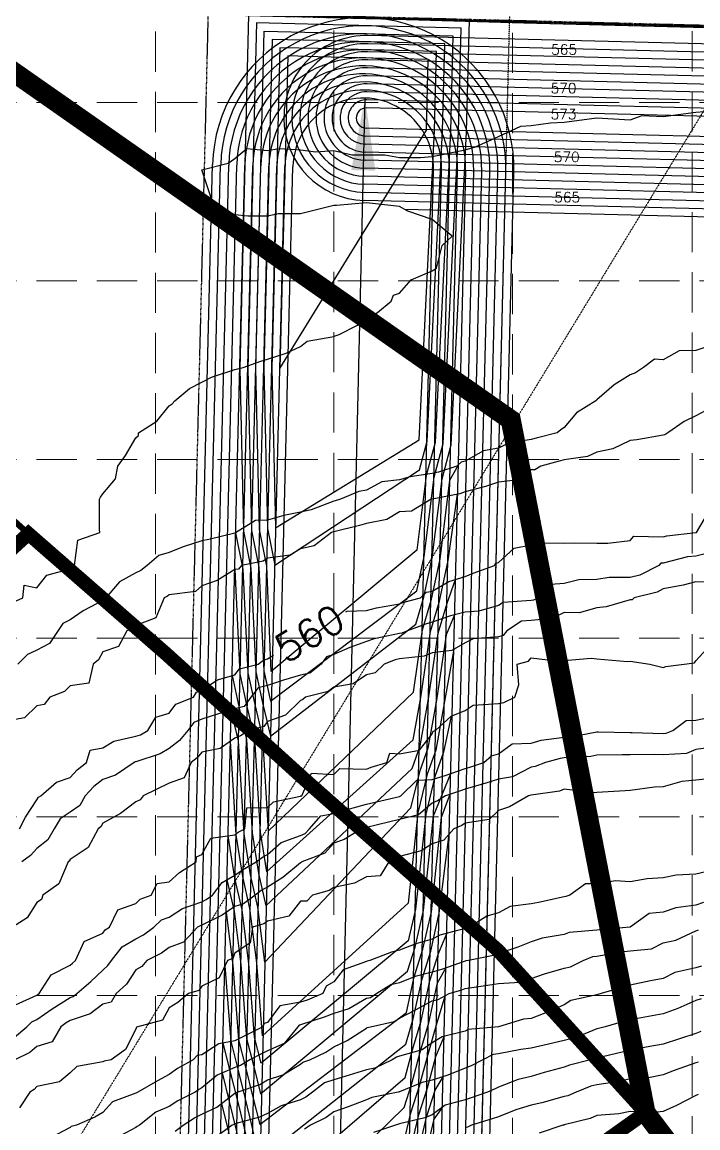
# Model space of a CAD drawing. Header units: inches. Extents: x 8135 to 11700, y -938 to 4760.
# Drawn here: x 10652 to 10988, y 2646 to 3196 of the extents above; entities that cross this region are included whole.
import ezdxf
from ezdxf.enums import TextEntityAlignment as Align

# ---------------------------------------------------------------- set-up
doc = ezdxf.new("R2010")
doc.units = ezdxf.units.IN
doc.header["$MEASUREMENT"] = 0
for name, pattern in [('DASHED', [0.75, 0.5, -0.25]), ('DASHED2', [0.375, 0.25, -0.125]), ('DOT2', [0.125, 0, -0.125]), ('HIDDEN', [0.375, 0.25, -0.125]), ('HIDDEN2', [0.1875, 0.125, -0.0625]), ('PHANTOM', [2.5, 1.25, -0.25, 0.25, -0.25, 0.25, -0.25]), ('PHANTOM2', [1.25, 0.625, -0.125, 0.125, -0.125, 0.125, -0.125])]:
    doc.linetypes.add(name, pattern=pattern)
for name, color, linetype in [('BERM1', 7, 'Continuous'), ('BNDY', 1, 'PHANTOM'), ('BNDY-TO-UTRWD', 1, 'PHANTOM'), ('DIM', 4, 'Continuous'), ('EC', 35, 'DASHED'), ('EXCAVATION-LIMITS-W&M', 3, 'DOT2'), ('EXCAVATION_LIMITS', 4, 'HIDDEN2'), ('FENCE', 8, 'FENCELINE3'), ('FINAL-REMEDIATION-2-27-07', 31, 'HIDDEN2'), ('GRID', 254, 'HIDDEN'), ('HATCH-3', 51, 'PHANTOM2'), ('PH1-BNDY', 1, 'PHANTOM'), ('PRO-BERMOLD-CONT-H', 7, 'Continuous'), ('PRO-BERMOLD-CONT-L', 8, 'Continuous'), ('PRO-ESMT', 7, 'DASHED2'), ('PROP-CONT-H', 6, 'Continuous'), ('PROP-CONT-L', 7, 'Continuous'), ('TITLE', 7, 'Continuous')]:
    doc.layers.add(name, color=color, linetype=linetype)
doc.styles.add('C100', font='SIMPLEX.shx', dxfattribs={"width": 1.2, "height": 0.003937})
doc.styles.get("Standard").update_dxf_attribs({"font": 'ARIAL.TTF'})
doc.styles.add('Style-simple', font='simple.shx')
doc.linetypes.add('FENCELINE3', pattern='A,0.8,-0.1,["X",Standard,S=0.1,R=0,X=-0.05,Y=-0.05],-0.1', length=1)

msp = doc.modelspace()

# ---------------------------------------------------------------- linework, layer by layer
at = {"layer": 'BERM1', "color": 35}
for points in [[(10775.11, 2840.58), (10847.51, 2896.26), (10851.48, 2909.65), (10855.67, 2929.31), (10860.59, 2968.65), (10865.05, 2985.47), (10872.82, 3141.32), (10874.21, 3196.77), (10819.22, 3198.14), (10764.24, 3199.51), (10759.86, 3023.56), (10761.74, 2942.49), (10765.4, 2924.16), (10767.92, 2872.57), (10771.22, 2857.08), (10775.11, 2840.58)], [(10775.13, 2857.92), (10848.08, 2912.9), (10851.72, 2929.98), (10856.65, 2969.42), (10861.07, 2986.09), (10868.83, 3141.47), (10870.11, 3192.87), (10819.12, 3194.14), (10768.14, 3195.41), (10763.86, 3023.56), (10765.73, 2942.93), (10769.38, 2924.65), (10771.9, 2873.09), (10775.13, 2857.92)], [(10819.12, 3194.14), (10768.14, 3195.41)], [(10757.82, 2941.7), (10761.42, 2923.67), (10763.94, 2872.05), (10767.32, 2856.21), (10771.14, 2840), (10773.95, 2793.21), (10846.32, 2862.49), (10850.86, 2893.51), (10855.36, 2908.66), (10859.62, 2928.65), (10864.52, 2967.89), (10868.69, 2975.61)], [(10757.42, 2923.47), (10759.96, 2871.53), (10763.42, 2855.33), (10767.17, 2839.41), (10769.97, 2792.78), (10773.13, 2772.97), (10846.18, 2838.73), (10849.96, 2859.77), (10854.78, 2892.65), (10859.23, 2907.68), (10863.57, 2927.98), (10868.33, 2960.97)], [(10756.05, 2870.7), (10759.51, 2854.45), (10763.2, 2838.83), (10765.99, 2792.34), (10769.2, 2772.21), (10772.86, 2756.14), (10845.71, 2824.42), (10849.69, 2835.63), (10853.91, 2859.13), (10858.7, 2891.78), (10863.11, 2906.69), (10867.27, 2918.43)], [(10866.83, 2900.88), (10862.61, 2890.92), (10857.86, 2858.48), (10853.57, 2834.6), (10849.38, 2822.8), (10844.95, 2804.66), (10772.36, 2728.12), (10768.91, 2755.44), (10765.27, 2771.45), (10762.01, 2791.9), (10759.23, 2838.25), (10755.62, 2853.54)], [(10866.41, 2883.74), (10861.81, 2857.84), (10857.45, 2833.58), (10853.22, 2821.65), (10848.49, 2802.32), (10843.65, 2757.41), (10771.21, 2691.35), (10768.38, 2727.72), (10764.97, 2754.75), (10761.34, 2770.69), (10758.02, 2791.47), (10755.23, 2838.01)], [(10865.1, 2850.48), (10861.33, 2832.55), (10857.06, 2820.5), (10852.44, 2801.63), (10847.35, 2754.42), (10843.79, 2738.64), (10770.53, 2677.8), (10767.25, 2690.7), (10764.4, 2727.31), (10761.02, 2754.05), (10757.41, 2769.93), (10754.06, 2790.93)], [(10753.51, 2769.05), (10757.08, 2753.36), (10760.41, 2726.9), (10763.29, 2690.05), (10766.65, 2676.83), (10770.15, 2662.57), (10843.42, 2723.64), (10847.2, 2735.57), (10851.31, 2753.76), (10856.39, 2800.93), (10864.87, 2821.98), (10864.87, 2821.98)], [(10753.11, 2752.86), (10756.43, 2726.5), (10759.33, 2689.39), (10762.77, 2675.86), (10766.27, 2661.6), (10769.86, 2647.21), (10842.84, 2703), (10846.73, 2720.84), (10851.06, 2734.53), (10855.26, 2753.11), (10860.34, 2800.24), (10864.61, 2811.64)], [(10752.45, 2726.19), (10755.37, 2688.74), (10758.89, 2674.89), (10762.39, 2660.64), (10765.96, 2646.3), (10769.61, 2629.59), (10842.58, 2687.24), (10846.25, 2699.86), (10850.6, 2719.81), (10854.93, 2733.48), (10859.21, 2752.45), (10864.12, 2791.8)], [(10751.49, 2687.76), (10755, 2673.92), (10758.51, 2659.68), (10762.07, 2645.39), (10765.68, 2628.83), (10769.2, 2607.8), (10842.25, 2670.71), (10845.91, 2684.38), (10850.12, 2698.87), (10854.47, 2718.78), (10858.79, 2732.44), (10862.88, 2742.4)], [(10751.12, 2672.96), (10754.62, 2658.72), (10758.17, 2644.48), (10761.75, 2628.08), (10765.24, 2607.19), (10768.5, 2584.29), (10841.75, 2655.81), (10845.59, 2667.71), (10849.76, 2683.3), (10854, 2697.88), (10858.34, 2717.75), (10862.45, 2725.15)], [(10750.74, 2657.75), (10754.27, 2643.57), (10757.82, 2627.32), (10761.29, 2606.58), (10764.56, 2583.6), (10768.16, 2566.56), (10840.95, 2635.37), (10845.09, 2653.13), (10849.43, 2666.58), (10853.62, 2682.22), (10857.88, 2696.9), (10862.11, 2711.35)], [(10750.37, 2642.72), (10753.89, 2626.56), (10757.34, 2605.97), (10760.62, 2582.9), (10764.21, 2565.9), (10767.57, 2538.8), (10840.33, 2612.03), (10844.41, 2632.61), (10848.95, 2652.06), (10853.26, 2665.45), (10857.47, 2681.15), (10861.61, 2691.1)], [(10749.95, 2625.91), (10753.38, 2605.36), (10756.68, 2582.2), (10760.26, 2565.24), (10763.6, 2538.31), (10766.9, 2510.93), (10839.73, 2590.48), (10843.83, 2609.08), (10848.32, 2631.77), (10852.8, 2650.99), (10857.1, 2664.31), (10861.11, 2671.08)], [(10749.42, 2604.79), (10752.73, 2581.51), (10756.31, 2564.58), (10759.63, 2537.83), (10762.93, 2510.48), (10766.16, 2480.72), (10838.97, 2564.88), (10843.26, 2587.94), (10847.74, 2608.26), (10852.23, 2630.92), (10856.66, 2649.92), (10860.73, 2655.79)]]:
    msp.add_lwpolyline(points, dxfattribs=at)
for points in [[(10819.02, 3190.14), (10866.01, 3188.97), (10864.83, 3141.62), (10857.1, 2986.71), (10852.71, 2970.18), (10848.08, 2933.06), (10775.59, 2872.68), (10773.36, 2925.14), (10769.72, 2943.37), (10767.86, 3023.55), (10772.04, 3191.31), (10799.03, 3190.64)], [(10798.93, 3186.64), (10775.94, 3187.22), (10771.86, 3023.55), (10773.71, 2943.81), (10777.35, 2925.62), (10849.36, 2973.12), (10853.13, 2987.33), (10860.83, 3141.77), (10861.91, 3185.07), (10818.92, 3186.15)], [(10798.83, 3182.64), (10779.84, 3183.12), (10775.86, 3023.55), (10777.7, 2944.25), (10777.7, 2944.25), (10849.15, 2987.95), (10849.15, 2987.95), (10856.83, 3141.92), (10857.81, 3181.18), (10818.82, 3182.15)], [(10798.73, 3178.65), (10783.73, 3179.02), (10779.86, 3023.54), (10779.86, 3023.54), (10852.84, 3142.07), (10852.84, 3142.07), (10853.71, 3177.28), (10818.72, 3178.15)]]:
    msp.add_lwpolyline(points, close=True, dxfattribs=at)
at = {"layer": 'BNDY', "lineweight": 200}
msp.add_line((9619.08, 3228.04), (11194.11, 3188.8), dxfattribs=at)
at = {"layer": 'BNDY-TO-UTRWD'}
for p, q in [((10712.74, 1935.29), (10744.25, 3200.01)), ((10744.25, 3200.01), (11194.11, 3188.8))]:
    msp.add_line(p, q, dxfattribs=at)
at = {"layer": 'DIM', "color": 1, "linetype": 'PHANTOM'}
msp.add_line((10712.74, 1935.29), (10744.25, 3200.01), dxfattribs=at)
at = {"layer": 'EC', "color": 35, "linetype": 'Continuous', "flags": 128}
for points, elevation in [([(10645.54, 2906.5), (10651.96, 2909.41), (10652.57, 2915.67), (10658.92, 2914.38), (10663.85, 2920.63), (10675.42, 2923.87), (10676.25, 2924.59), (10677.56, 2925.41), (10679.2, 2938.07), (10690.2, 2941.91), (10690.05, 2943.56), (10690.05, 2958.41), (10690.59, 2959.51), (10691.67, 2961.16), (10698.02, 2968.56), (10699.17, 2974.91), (10702.96, 2980.12), (10708.17, 2989.05), (10709.44, 2990.14), (10709.55, 2991.41), (10718.62, 2997.28), (10724.67, 3004.95), (10726.22, 3005.89), (10727.63, 3007.41), (10734.83, 3013.6), (10740.92, 3016.69), (10745.74, 3019.1), (10757.42, 3022.99), (10758.13, 3023.19), (10761.49, 3023.91), (10770.42, 3027.21), (10773.67, 3028.04), (10782.96, 3031.13), (10790.17, 3034.41), (10793.47, 3037.11), (10806.67, 3039.44), (10807.3, 3039.78), (10809.38, 3040.41), (10818.41, 3044.99), (10822.92, 3047.91), (10828.42, 3051.41), (10835.3, 3056.91), (10836.42, 3059.91), (10839.42, 3061.04), (10845.16, 3067.59), (10855.67, 3072.04), (10856.46, 3072.62), (10857.74, 3073.41), (10860.62, 3084.61), (10865.57, 3089.41), (10855.67, 3097.66), (10843.49, 3101.79), (10839.42, 3104.08), (10822.92, 3105.91), (10808.03, 3104.54), (10806.67, 3104.54), (10790.17, 3100.41), (10779.17, 3100.41), (10773.67, 3099.31), (10763.92, 3099.31), (10757.42, 3099.91), (10746.42, 3105.91), (10740.92, 3122.41), (10754.12, 3125.71), (10757.42, 3127.91), (10763.33, 3132.91), (10773.67, 3132.04), (10779.57, 3133.02), (10790.17, 3132.31), (10797.79, 3131.29), (10806.67, 3132.04), (10815.7, 3129.74), (10832.09, 3129.74), (10839.42, 3128.41), (10849.77, 3128.41), (10855.67, 3129.01), (10872.17, 3132.31), (10877.25, 3133.83), (10888.67, 3138.91), (10899.85, 3144.07), (10904.92, 3144.41), (10914.63, 3145.7), (10921.42, 3146.13), (10937.67, 3148.19), (10954.17, 3147.16), (10960.17, 3149.41), (10970.67, 3148.95), (10986.92, 3151.11), (10991.05, 3151.29)], 563), ([(10992.92, 3034.41), (10986.92, 3032.46), (10978.7, 3032.26), (10970.67, 3027.81), (10966.38, 3028.2), (10960.92, 3023.91), (10956.83, 3021.26), (10954.17, 3020.37), (10946.28, 3015.3), (10937.67, 3007.86), (10937.42, 3007.67), (10937.13, 3007.41), (10927.54, 3001.38), (10921.42, 2994.15), (10919.77, 2993.01), (10917.89, 2991.41), (10907.45, 2988.89), (10904.92, 2988.2), (10893.64, 2986.37), (10888.67, 2983.82), (10881.15, 2982.44), (10872.17, 2977.41), (10870.14, 2976.95), (10867.94, 2974.91), (10858.76, 2971.82), (10855.67, 2971.23), (10844.73, 2969.52), (10839.42, 2968.12), (10830.67, 2967.16), (10822.92, 2962.87), (10819.15, 2962.24), (10810.04, 2958.41), (10807.4, 2957.67), (10806.67, 2957.49), (10795.45, 2953.13), (10790.17, 2951.92), (10781.81, 2950.27), (10773.67, 2948.08), (10767.75, 2947.92), (10757.7, 2941.63), (10757.42, 2941.57), (10744.44, 2938.39), (10740.92, 2937.66), (10731.69, 2934.79), (10724.67, 2931.9), (10719.67, 2930.41), (10713.77, 2925.41), (10710.68, 2922.98), (10708.17, 2921.79), (10700.05, 2917.29), (10693.28, 2909.41), (10692.69, 2908.4), (10691.67, 2908.1), (10681.85, 2902.88), (10675.42, 2898.34), (10671.76, 2896.58), (10665.13, 2886.71), (10658.92, 2883.36), (10654.28, 2881.12), (10649.47, 2876.41)], 562), ([(10991.95, 3002.53), (10986.92, 3000), (10981.18, 2997.07), (10973.06, 2991.41), (10971.56, 2990.51), (10970.67, 2990.23), (10957.6, 2987.99), (10954.17, 2987.62), (10945.55, 2983.54), (10937.67, 2981.88), (10933, 2979.66), (10921.42, 2978.04), (10918.9, 2977.43), (10909.71, 2974.91), (10906.83, 2973.01), (10904.92, 2972.98), (10895.79, 2967.68), (10888.67, 2966.96), (10882.28, 2964.81), (10872.17, 2962.11), (10869.41, 2961.18), (10855.67, 2958.54), (10855.57, 2958.52), (10855.15, 2958.41), (10845.3, 2952.45), (10839.42, 2952.14), (10833.01, 2948.33), (10822.92, 2946.31), (10819.53, 2945.36), (10806.67, 2942.22), (10806.45, 2942.13), (10805.5, 2941.91), (10796.88, 2935.21), (10790.17, 2933.66), (10785.01, 2930.58), (10773.67, 2929.03), (10771.47, 2927.65), (10760.67, 2925.41), (10759.28, 2923.58), (10757.42, 2923.47), (10748.56, 2918), (10740.92, 2915.41), (10737.8, 2912.49), (10724.67, 2910.8), (10723.88, 2910.18), (10722.26, 2909.41), (10718.13, 2899.45), (10708.17, 2895.66), (10707.16, 2893.92), (10703.73, 2892.91), (10699.51, 2885.07), (10691.67, 2882.46), (10689.57, 2878.55), (10686.97, 2876.41), (10684.76, 2866.93), (10675.42, 2865.54), (10672.61, 2862.73), (10665.38, 2859.91), (10662.55, 2856.29), (10658.92, 2855.67), (10652.71, 2849.72), (10642.67, 2847.75)], 561), ([(10812.75, 2902.41), (10813.27, 2902.72), (10822.92, 2903.1), (10827.91, 2904.42), (10839.42, 2906.41), (10841.58, 2907.22), (10849.91, 2909.41), (10852.88, 2912.16), (10855.67, 2912.61), (10863.92, 2917.41), (10872.17, 2919.92), (10876.05, 2921.66), (10886.77, 2925.41), (10887.41, 2926.68), (10888.67, 2926.96), (10896.4, 2934.07), (10904.92, 2935.76), (10910.06, 2936.77), (10921.42, 2936.59), (10926.5, 2936.75), (10937.67, 2936.58), (10943.09, 2936.5), (10954.17, 2937.86), (10956.05, 2940.03), (10970.67, 2939.68), (10972.42, 2940.13), (10986.92, 2941.79), (10987.02, 2941.82), (10987.28, 2941.91), (10993.3, 2952.03)], 560), ([(10996.39, 2932.44), (10986.92, 2930.17), (10982.71, 2929.69), (10970.67, 2926.59), (10969.47, 2926.62), (10968.42, 2925.41), (10959.1, 2920.64), (10954.17, 2919.41), (10943.79, 2919.48), (10937.67, 2918.46), (10928.62, 2918.33), (10921.42, 2916.57), (10914.68, 2915.95), (10908.5, 2909.41), (10906.12, 2908.22), (10904.92, 2908.11), (10890.97, 2907.08), (10888.67, 2905.56), (10878.87, 2902.71), (10872.17, 2902.25), (10864.74, 2900.35), (10855.67, 2897.17), (10852.34, 2896.3), (10843.39, 2892.91), (10840.55, 2891.77), (10839.42, 2891.64), (10826.81, 2889.02), (10822.92, 2887.55), (10814.75, 2884.71), (10806.67, 2881.08), (10803.14, 2879.95), (10800.41, 2876.41), (10794.69, 2871.89), (10790.17, 2870.8), (10781.7, 2868.38), (10773.67, 2865.73), (10769.1, 2864.56), (10765.38, 2859.91), (10762.03, 2855.24), (10757.42, 2854.08), (10749.22, 2851.61), (10740.92, 2848.95), (10737, 2847.4), (10733.98, 2843.41), (10729.86, 2838.31), (10724.67, 2834.33), (10720.25, 2831.7), (10708.17, 2827.79), (10707.85, 2827.72), (10707.35, 2827.41), (10698.03, 2821.06), (10691.67, 2819.01), (10687.16, 2815.49), (10682.91, 2810.91), (10680.32, 2805.94), (10675.42, 2802.66), (10670.39, 2799.45), (10667.51, 2794.41), (10664.35, 2788.98), (10658.92, 2784.63), (10655.73, 2781.15), (10651.44, 2777.91)], 559), ([(10995.39, 2917.2), (10986.92, 2917.34), (10980.6, 2915.64), (10970.67, 2913.76), (10967.74, 2912.26), (10956.29, 2909.41), (10955.21, 2908.38), (10954.17, 2908.31), (10942.27, 2904.82), (10937.67, 2904.46), (10928.85, 2901.87), (10921.42, 2902.12), (10915.28, 2899.05), (10904.92, 2898.11), (10900.15, 2897.76), (10892.85, 2892.91), (10890.94, 2890.61), (10888.67, 2890.03), (10876.15, 2888.93), (10872.17, 2886.97), (10865.41, 2883.18), (10855.67, 2881.96), (10851.75, 2880.39), (10839.42, 2878.95), (10837.32, 2878.51), (10831.75, 2876.41), (10827.34, 2872), (10822.92, 2870.99), (10816.4, 2866.54), (10806.67, 2864.86), (10803.91, 2862.68), (10792.53, 2859.91), (10791.3, 2858.78), (10790.17, 2858.19), (10782.63, 2850.96), (10773.67, 2847.89), (10771.81, 2845.3), (10764.32, 2843.41), (10760.27, 2840.61), (10757.42, 2839.55), (10750.16, 2834.45), (10740.92, 2832.48), (10738.64, 2829.66), (10735.71, 2827.41), (10732.12, 2819.85), (10724.67, 2817.1), (10711.71, 2810.91), (10710.27, 2808.82), (10708.17, 2807.82), (10700.51, 2802.07), (10691.67, 2797.16), (10690.74, 2795.36), (10689.32, 2794.41), (10684.49, 2785.2), (10675.42, 2779.07), (10675, 2778.34), (10674.47, 2777.91), (10669.87, 2766.97), (10661.81, 2761.41), (10661.1, 2759.3), (10658.92, 2757.8), (10654.11, 2750.15), (10646.74, 2745.41)], 558), ([(10648.2, 2706.8), (10658.92, 2711.68), (10659.35, 2711.99), (10660.04, 2712.41), (10666.04, 2721.79), (10675.42, 2726.53), (10676.69, 2727.63), (10678.07, 2728.91), (10682.39, 2738.34), (10691.67, 2742.57), (10692.94, 2744.14), (10695.06, 2745.41), (10699.15, 2754.16), (10708.17, 2757.31), (10710.29, 2759.36), (10715.85, 2761.41), (10718.84, 2767.25), (10724.67, 2768.07), (10729.89, 2772.62), (10738.15, 2777.91), (10738.4, 2780.48), (10740.92, 2781.64), (10745.53, 2789.81), (10757.42, 2791.37), (10759.12, 2792.69), (10762.48, 2794.41), (10763.39, 2804.85), (10773.67, 2805.07), (10776.69, 2807.89), (10790.17, 2810.7), (10790.27, 2810.81), (10790.81, 2810.91), (10795.53, 2822.06), (10806.67, 2821.49), (10809.63, 2824.41), (10822.92, 2824.07), (10825.26, 2825.07), (10833.08, 2827.41), (10834.57, 2832.12), (10839.42, 2831.73), (10849.4, 2833.59), (10855.67, 2841.73), (10856.12, 2842.98), (10857.32, 2843.41), (10865.1, 2850.48), (10872.17, 2853.31), (10876.06, 2856.03), (10888.67, 2856.82), (10891.33, 2857.21), (10896.8, 2859.91), (10898.83, 2866.1), (10898.05, 2876.41), (10903.54, 2877.82), (10904.92, 2879.49), (10920.16, 2877.68), (10921.42, 2878.19), (10934.83, 2879.3), (10937.67, 2879.04), (10952.94, 2877.65), (10954.17, 2877.91), (10964.07, 2876.41), (10970.67, 2874.76), (10971.92, 2875.14), (10986.3, 2877.04), (10986.92, 2878.06), (10994, 2885.84)], 557), ([(10650.27, 2794.41), (10653.15, 2800.27), (10658.92, 2808.85), (10659.67, 2810.16), (10660.85, 2810.91), (10668.7, 2817.64), (10675.42, 2820.02), (10678.95, 2823.83), (10683.55, 2827.41), (10685.38, 2833.61), (10691.67, 2834.73), (10697.14, 2838.11), (10708.17, 2840.49), (10710.43, 2841.22), (10714.1, 2843.41), (10718.04, 2850.04), (10724.67, 2851.97), (10728.07, 2856.47), (10736.78, 2859.91), (10738.41, 2862.46), (10740.92, 2863.37), (10748.85, 2868.48), (10757.42, 2871.12), (10759.76, 2874.04), (10769.03, 2876.41), (10771.69, 2878.42), (10773.67, 2878.99), (10776.67, 2880.91)], 560), ([(10647.79, 2690.72), (10653.95, 2695.91), (10656.45, 2698.42), (10658.92, 2699.55), (10666.43, 2704.9), (10675.42, 2710.46), (10676.87, 2710.94), (10678.75, 2712.41), (10685.72, 2718.46), (10691.67, 2724), (10694.26, 2726.33), (10695.95, 2728.91), (10701.41, 2735.68), (10708.17, 2739.73), (10711.96, 2741.62), (10717.06, 2745.41), (10720.87, 2749.1), (10724.67, 2750.51), (10731.4, 2754.79), (10740.92, 2758.14), (10743.16, 2759.25), (10746.36, 2761.41), (10751.15, 2767.68), (10757.42, 2771.31), (10761.19, 2774.09), (10768.07, 2777.91), (10771.25, 2780.37), (10773.67, 2781.62), (10780.49, 2787.59), (10790.17, 2791.16), (10792.5, 2792.08), (10794.62, 2794.41), (10800.21, 2800.87), (10806.67, 2802.07), (10813.41, 2804.07), (10822.92, 2806.64), (10839.42, 2810.56), (10839.7, 2810.63), (10840.02, 2810.91), (10848.08, 2818.62), (10855.67, 2818.96), (10862.07, 2821.01), (10872.17, 2824.5), (10874.42, 2825.17), (10881.41, 2827.41), (10885.18, 2830.79), (10888.67, 2831.65), (10895.56, 2836.63), (10904.92, 2837.1), (10909.99, 2838.5), (10921.42, 2840), (10924.69, 2840.19), (10937.67, 2842.71), (10938.38, 2842.72), (10954.17, 2842.4), (10955.2, 2842.42), (10970.67, 2841.92), (10972.11, 2842), (10975.41, 2843.41), (10982.16, 2848.25), (10986.92, 2848.51), (10996.42, 2850.41)], 556), ([(10995.5, 2835.1), (10986.92, 2833.9), (10982.33, 2831.94), (10970.67, 2831.25), (10966.58, 2831.38), (10954.17, 2831.21), (10950.17, 2831.3), (10937.67, 2831.03), (10934.6, 2830.43), (10921.42, 2829.68), (10919.36, 2829.41), (10912.12, 2827.41), (10906.99, 2825.35), (10904.92, 2825.05), (10895.72, 2820.26), (10888.67, 2819.16), (10882.43, 2817.16), (10872.17, 2814.13), (10869.78, 2813.3), (10862.34, 2810.91), (10858.24, 2808.34), (10855.67, 2807.26), (10848.88, 2801.31), (10839.42, 2799.03), (10822.92, 2795.1), (10822.39, 2794.96), (10820.55, 2794.41), (10811.84, 2789.16), (10806.67, 2787.28), (10802.21, 2782.37), (10790.86, 2777.91), (10790.45, 2777.63), (10790.17, 2777.56), (10781.39, 2770.19), (10773.67, 2765.46), (10771.1, 2764.03), (10767.55, 2761.41), (10761.76, 2757.14), (10757.42, 2755.77), (10751.13, 2751.52), (10740.92, 2746.46), (10740.14, 2746.18), (10738.92, 2745.41), (10731.95, 2738.03), (10724.67, 2735.35), (10720.98, 2732.61), (10713.58, 2728.91), (10711.15, 2725.94), (10708.17, 2724.26), (10703.47, 2717.11), (10698.27, 2712.41), (10695.89, 2708.19), (10691.67, 2707.22), (10685.38, 2702.3), (10675.42, 2699), (10673.51, 2697.82), (10670.83, 2695.91), (10666.42, 2688.41), (10658.92, 2686.12), (10655.31, 2683.08), (10647.94, 2679.41)], 555), ([(10994.88, 2819.45), (10986.92, 2818.6), (10979.96, 2817.98), (10970.67, 2815.27), (10966.41, 2815.17), (10954.17, 2813.45), (10951.73, 2813.35), (10937.67, 2812.43), (10936.34, 2812.27), (10921.42, 2814.14), (10919.12, 2813.22), (10904.92, 2811.19), (10904.74, 2811.09), (10903.57, 2810.91), (10894.09, 2805.41), (10888.67, 2803.5), (10884.03, 2799.05), (10872.17, 2797.19), (10870.46, 2796.12), (10866.4, 2794.41), (10861.39, 2788.69), (10855.67, 2786.88), (10850.14, 2783.53), (10839.42, 2780.66), (10837.56, 2779.78), (10834.07, 2777.91), (10829.8, 2771.04), (10822.92, 2770.54), (10817, 2767.43), (10806.67, 2765.18), (10804.44, 2763.65), (10796.11, 2761.41), (10793.2, 2758.47), (10790.17, 2758.47), (10784.38, 2751.02), (10773.67, 2748.54), (10771.86, 2747.2), (10766.17, 2745.41), (10765.01, 2737.71), (10757.42, 2732.58), (10756.4, 2729.93), (10753.76, 2728.91), (10749.59, 2720.25), (10740.92, 2716.08), (10739.42, 2713.93), (10734.42, 2712.41), (10729.11, 2707.91), (10724.67, 2705.34), (10721.43, 2699.16), (10708.44, 2695.64), (10708.17, 2694.64), (10702.96, 2684.62), (10695.8, 2679.41), (10692.33, 2678.78), (10691.67, 2678.43), (10678.8, 2676.09), (10675.42, 2673.01), (10670.21, 2668.46), (10658.92, 2666.2), (10657.59, 2664.72), (10655.35, 2663.41), (10650.31, 2655.66)], 554), ([(10991.83, 2773), (10986.92, 2771.93), (10977.11, 2771.38), (10970.67, 2770.07), (10962.62, 2769.47), (10954.17, 2768.1), (10947, 2768.58), (10937.67, 2767), (10932.07, 2767.1), (10924.13, 2761.41), (10922.12, 2760.72), (10921.42, 2760.64), (10908.64, 2757.8), (10904.92, 2757.08), (10894.43, 2755.74), (10888.67, 2752.64), (10882.9, 2751.01), (10874.24, 2745.41), (10872.71, 2744.87), (10872.17, 2744.76), (10859.54, 2741.54), (10855.67, 2739.59), (10847.55, 2737.16), (10839.42, 2734.07), (10835.34, 2732.99), (10824.69, 2728.91), (10823.28, 2728.56), (10822.92, 2728.33), (10811.3, 2724.22), (10806.67, 2718.23), (10802.96, 2716.12), (10801.27, 2712.41), (10793.35, 2709.23), (10790.17, 2708.2), (10779.75, 2706.33), (10773.67, 2697.97), (10772.05, 2697.56), (10771.32, 2695.91), (10762.03, 2691.23), (10757.42, 2688.86), (10749.45, 2687.38), (10740.92, 2681.98), (10738.69, 2681.67), (10736.71, 2679.41), (10728.92, 2675.23), (10724.67, 2672.14), (10718.85, 2669.06), (10709.14, 2663.41), (10708.47, 2663.12), (10708.17, 2662.89), (10696.59, 2658.5), (10691.67, 2653.2), (10687.77, 2650.87), (10678.67, 2646.91), (10675.98, 2646.35), (10675.42, 2645.85), (10665.39, 2640.45)], 553), ([(10990.67, 2757.78), (10986.92, 2756.36), (10977, 2755.18), (10970.67, 2752.97), (10963.64, 2752.23), (10954.17, 2745.41), (10938.88, 2744.21), (10937.67, 2743.99), (10923.9, 2742.9), (10921.42, 2741.87), (10910.38, 2739.96), (10904.92, 2738.2), (10898.34, 2735.59), (10888.67, 2732.36), (10886.13, 2731.46), (10873.75, 2728.91), (10872.41, 2728.67), (10872.17, 2728.64), (10860.23, 2724.36), (10855.67, 2723.02), (10847.24, 2720.98), (10839.42, 2717.86), (10835.06, 2716.77), (10828.12, 2712.41), (10824.94, 2710.39), (10822.92, 2709.95), (10814.12, 2704.85), (10806.67, 2702.53), (10801.95, 2700.64), (10790.17, 2696.82), (10789.4, 2696.68), (10788.84, 2695.91), (10782.02, 2687.57), (10773.67, 2683.9), (10770.72, 2682.41), (10764.9, 2679.41), (10760.21, 2676.66), (10757.42, 2675.73), (10748.68, 2671.89), (10740.92, 2665.51), (10739.54, 2664.77), (10737.67, 2663.41), (10728.99, 2659.03), (10724.67, 2656.2), (10718.17, 2653.41), (10709.93, 2646.91), (10708.84, 2646.24), (10708.17, 2645.87), (10698.11, 2640.48)], 552), ([(10727.65, 2643.89), (10731.64, 2646.91), (10737.28, 2650.61), (10740.92, 2652.45), (10748.4, 2655.93), (10757.42, 2662.95), (10757.78, 2663.05), (10758.56, 2663.41), (10769.83, 2667.2), (10773.67, 2669.45), (10781.4, 2671.92), (10790.17, 2677.36), (10791.35, 2678.27), (10794.71, 2679.41), (10802.72, 2683.36), (10806.67, 2685.88), (10813.32, 2689.16), (10822.92, 2695.18), (10823.36, 2695.47), (10824.9, 2695.91), (10836.81, 2698.52), (10839.42, 2700.18), (10847.3, 2704.41), (10855.67, 2708.76), (10858.58, 2709.51), (10864.15, 2712.41), (10870.35, 2714.23), (10872.17, 2714.89), (10884.37, 2716.71), (10888.67, 2717.49), (10899.29, 2718.13), (10904.92, 2719.96), (10911.55, 2722.28), (10921.42, 2725.08), (10924.54, 2725.75), (10930.77, 2728.91), (10935.67, 2730.94), (10937.67, 2731.1), (10949.8, 2733.28), (10954.17, 2733.62), (10964.82, 2734.77), (10970.67, 2737.72), (10976.91, 2739.07), (10986.92, 2743.68), (10988.25, 2744.08)], 551), ([(10989.78, 2726.06), (10986.92, 2725.23), (10976.52, 2722.97), (10970.67, 2719.86), (10964.38, 2718.7), (10954.17, 2716.54), (10939.83, 2712.41), (10938.07, 2712.01), (10937.67, 2711.89), (10924.76, 2709.03), (10921.42, 2706.91), (10913.88, 2703.45), (10904.92, 2700.04), (10901.2, 2699.69), (10888.67, 2695.91), (10873.54, 2694.55), (10872.17, 2693.8), (10860.72, 2690.87), (10855.67, 2687.9), (10850.64, 2684.52), (10839.42, 2681.29), (10837.96, 2680.87), (10835.76, 2679.41), (10827.17, 2675.29), (10822.92, 2674.5), (10814.37, 2671.84), (10806.67, 2669.53), (10801.99, 2667.95), (10796.15, 2663.41), (10792.71, 2660.88), (10790.17, 2659.63), (10780.55, 2656.54), (10773.67, 2652.77), (10769.73, 2650.91), (10757.42, 2647.67), (10756.99, 2647.34), (10756.07, 2646.91), (10747.34, 2640.49)], 550), ([(10989.59, 2709.75), (10986.92, 2709.01), (10977.99, 2704.99), (10970.67, 2702.32), (10965.17, 2701.41), (10954.17, 2699.34), (10951.38, 2698.7), (10941.8, 2695.91), (10938.5, 2695.09), (10937.67, 2694.89), (10926.77, 2690.48), (10921.42, 2689.15), (10913.49, 2687.34), (10904.92, 2685.3), (10899.88, 2684.53), (10888.67, 2682.39), (10885.95, 2682.14), (10880.95, 2679.41), (10875.14, 2676.53), (10872.17, 2675.29), (10863.5, 2671.82), (10855.67, 2669.41), (10850.76, 2668.25), (10839.42, 2663.59), (10839.3, 2663.53), (10838.67, 2663.41), (10825.7, 2660.64), (10822.92, 2659.6), (10813.9, 2656.08), (10806.67, 2653.58), (10802.83, 2650.76), (10795.06, 2646.91), (10792.12, 2644.97)], 549), ([(10989.36, 2693.48), (10986.92, 2692.58), (10970.67, 2687.23), (10963.98, 2686.11), (10954.17, 2684.27), (10950.29, 2683.3), (10937.67, 2680.29), (10937.06, 2680.04), (10934.53, 2679.41), (10924.08, 2676.8), (10921.42, 2675.74), (10911.45, 2673.08), (10904.92, 2671.11), (10898.5, 2669.74), (10888.67, 2665.85), (10887.01, 2665.02), (10883.17, 2663.41), (10875.1, 2660.49), (10872.17, 2659.59), (10862.21, 2656.87), (10855.67, 2652.1), (10852.09, 2650.55), (10839.42, 2647.55), (10838.9, 2647.44), (10837.48, 2646.91), (10826.49, 2643.35)], 548), ([(10988.09, 2678.28), (10986.92, 2677.98), (10976.09, 2674.08), (10970.67, 2672.05), (10963.31, 2670.55), (10954.17, 2670.01), (10948.67, 2668.74), (10937.67, 2667.08), (10934.7, 2666.34), (10927.33, 2663.41), (10923.21, 2661.6), (10921.42, 2661.15), (10910.31, 2658.02), (10904.92, 2656.94), (10897.3, 2654.65), (10888.67, 2651.18), (10885.54, 2650.04), (10875.3, 2646.91), (10873.19, 2645.9), (10872.17, 2645.58)], 547), ([(10988.07, 2662.26), (10986.92, 2661.67), (10977.23, 2656.75), (10970.67, 2653.68), (10964.46, 2653.12), (10954.17, 2653.69), (10948.57, 2652.51), (10937.67, 2651.76), (10934.34, 2650.3), (10921.42, 2647.05), (10921.31, 2647.02), (10920.76, 2646.91), (10908.92, 2642.91)], 546)]:
    msp.add_lwpolyline(points, dxfattribs=dict(at, elevation=elevation))
at = {"layer": 'EXCAVATION-LIMITS-W&M', "flags": 128}
msp.add_lwpolyline([(11016.14, 3193.31), (10548.69, 2425.1), (9585.16, 2999.07), (9589.45, 3014.77), (9591.13, 3074.11), (9609.8, 3162.65), (9642.16, 3187.9), (9664.05, 3201.67), (9682.17, 3226.47)], close=True, dxfattribs=at)
at = {"layer": 'EXCAVATION_LIMITS', "const_width": 3, "flags": 128}
msp.add_lwpolyline([(9665.61, 3091.23), (9741.87, 3047.2), (9803.95, 3006.98), (9827.22, 2996.52), (9882.66, 2979.65), (9904.15, 2979.11), (9914.24, 3015.79), (9944.64, 3000.65), (9949.54, 2989.08), (10028.85, 2954.85), (10014.03, 2915.68), (10059.96, 2883.21), (10127.72, 2855.39), (10230.98, 2811.26), (10322.59, 2770.29), (10356.67, 2775.06), (10412.35, 2719.73), (10463.07, 2655.43), (10532.22, 2586.07), (10596.22, 2520.1), (10669.32, 2445.16), (10773.32, 2518.73), (10878.05, 2593.68), (10963.91, 2654.37), (10888.52, 2733.85), (10791.93, 2819.18), (10723.09, 2881.58), (10654.68, 2941.25), (10614.12, 2977.63), (10576.96, 3013.69), (10534.65, 3058.44), (10517.96, 3038.58), (10428.54, 3101.16), (10359.76, 3151.2), (10280.24, 3208.85), (10185.24, 3211.9), (10105.07, 3213.67), (10034.29, 3215.62), (9954.14, 3217.75), (9867.67, 3219.97), (9795.65, 3221.41), (9724.32, 3216.78), (9695.27, 3215.27), (9665.97, 3187.43), (9632.91, 3152.75), (9616.95, 3104.93)], close=True, dxfattribs=at)
at = {"layer": 'FENCE', "flags": 128}
msp.add_lwpolyline([(9679.29, 3226.33), (9761, 3224.79), (9818.44, 3223.69), (10012.55, 3218.33), (10154.01, 3214.82), (10261.62, 3212.29), (10368.66, 3209.36), (10471.01, 3206.88), (10598.59, 3203.59), (10744.68, 3199.94), (10901.33, 3195.55), (11057.34, 3191.51), (11134.86, 3189.48), (11193.58, 3188.13), (11191.63, 3087.6), (11187.78, 2938.03), (11183.32, 2782.9), (11179.67, 2632.64), (11176.35, 2481.35), (11172.32, 2331.79), (11169.93, 2229.99), (11167.42, 2158.01), (11088.9, 2120.49), (11000.75, 2077.53), (10916.04, 2036.97), (10842.62, 2001.4), (10751.6, 1957.09), (10746.36, 1954.4), (10673.13, 1919.45), (10649.56, 1907.96), (10597.63, 1882.22), (10511.41, 1785), (10416.41, 1678.35), (10320.83, 1570.05), (10207.67, 1442.35), (10110.13, 1332.4), (10053.54, 1268.15), (9904.71, 1273.08), (9747.26, 1277.92), (9589.98, 1282.67), (9441.5, 1287.98), (9338.47, 1291.6), (9306.7, 1333.68), (9250.93, 1408.83), (9228.33, 1442.39), (9210.05, 1440.71)], dxfattribs=at)
at = {"layer": 'FINAL-REMEDIATION-2-27-07', "const_width": 10}
msp.add_lwpolyline([(9974.18, 1119.77), (10863.03, 1499.17), (11331.2, 2121.23), (11123.58, 2439.96), (10961.84, 2653.18), (10894.8, 2997.89), (10516.17, 3262.73)], dxfattribs=at)
at = {"layer": 'GRID', "color": 252, "linetype": 'HIDDEN', "lineweight": 0, "ltscale": 80}
for p, q in [((10718.18, -488.84), (10717.76, 4667.09)), ((10806.98, -488.41), (10806.65, 4667.09)), ((10895.81, -489.47), (10895.55, 4667.09)), ((10985.51, -488.65), (10984.83, 4669.09)), ((8228.76, 3155.91), (11606.69, 3155.91)), ((8228.76, 3067.02), (11606.69, 3067.02)), ((8228.76, 2978.13), (11606.69, 2978.13)), ((8228.76, 2889.24), (11606.69, 2889.24)), ((8228.76, 2800.34), (11606.69, 2800.34)), ((8228.76, 2711.45), (11606.69, 2711.45))]:
    msp.add_line(p, q, dxfattribs=at)
at = {"layer": 'HATCH-3', "ltscale": 0.5, "const_width": 7, "flags": 128}
msp.add_lwpolyline([(10961.84, 2653.18), (10669.32, 2445.16), (10532.22, 2586.07), (10463.07, 2655.43), (10412.35, 2719.73), (10654.68, 2941.25), (10723.09, 2881.58), (10791.93, 2819.18), (10888.52, 2733.85), (10961.84, 2653.18)], dxfattribs=at)
at = {"layer": 'PH1-BNDY'}
msp.add_line((11194.11, 3188.8), (10744.25, 3200.01), dxfattribs=at)
at = {"layer": 'PRO-BERMOLD-CONT-H', "color": 40}
for p, q in [((10741.06, 2429.91), (10758.37, 3124.63)), ((10761.06, 2429.66), (10778.37, 3124.14)), ((10847.06, 2428.59), (10864.34, 3121.99)), ((10867.06, 2428.34), (10884.33, 3121.5))]:
    msp.add_line(p, q, dxfattribs=at)
msp.add_lwpolyline([(10822.22, 3158.05), (10804.08, 2394.12)], dxfattribs=at)
for radius in [63, 43]:
    msp.add_arc((10821.35, 3123.07), radius, 358.5728, 178.5728, dxfattribs=at)
msp.add_solid([(10815.37, 3122.21), (10822.22, 3158.05), (10827.37, 3121.92)], dxfattribs=at)
at = {"layer": 'PRO-BERMOLD-CONT-L', "color": 40}
for p, q in [((10729.06, 2430.06), (10746.38, 3124.93)), ((10733.06, 2430.01), (10750.37, 3124.83)), ((10737.06, 2429.96), (10754.37, 3124.73)), ((10745.06, 2429.86), (10762.37, 3124.53)), ((10749.06, 2429.81), (10766.37, 3124.44)), ((10753.06, 2429.76), (10770.37, 3124.34)), ((10757.06, 2429.71), (10774.37, 3124.24)), ((10765.06, 2429.61), (10782.37, 3124.04)), ((10769.06, 2429.56), (10786.36, 3123.94)), ((10839.06, 2428.69), (10856.34, 3122.19)), ((10843.06, 2428.64), (10860.34, 3122.09)), ((10851.06, 2428.54), (10868.34, 3121.89)), ((10855.06, 2428.49), (10872.34, 3121.8)), ((10859.06, 2428.44), (10876.34, 3121.7)), ((10863.06, 2428.39), (10880.33, 3121.6)), ((10871.06, 2428.29), (10888.33, 3121.4)), ((10875.06, 2428.24), (10892.33, 3121.3)), ((10879.06, 2428.19), (10896.33, 3121.2))]:
    msp.add_line(p, q, dxfattribs=at)
for radius in [75, 71, 67, 59, 55, 51, 47, 39, 35]:
    msp.add_arc((10821.35, 3123.07), radius, 358.5728, 178.5728, dxfattribs=at)
at = {"layer": 'PRO-ESMT', "ltscale": 0.25}
msp.add_lwpolyline([(10873.96, 2384.07), (10905.41, 3646.13), (11401, 3633.79), (11403.31, 3783.78)], dxfattribs=at)
at = {"layer": 'PROP-CONT-H', "color": 40, "ltscale": 100}
for points in [[(11165.56, 2808.7), (11176.5, 3171.3, 0.415745), (11171.62, 3176.45), (10823.77, 3185.11)], [(11148.22, 2896.95), (11155.9, 3151.8, 0.415745), (11151.03, 3156.95), (10823.28, 3165.12)], [(11114.23, 2897.98), (11120.88, 3118.67, 0.415745), (11116.01, 3123.82), (10822.43, 3131.13)], [(11091.6, 2811.06), (11100.29, 3099.17, 0.415745), (11095.42, 3104.32), (10821.93, 3111.14)]]:
    msp.add_lwpolyline(points, format="xyb", dxfattribs=at)
for radius, start, end in [(37, 88.5728, 180), (17, 88.5728, 180), (37, 180, 268.5728), (17, 180, 268.5728)]:
    msp.add_arc((10822.85, 3148.12), radius, start, end, dxfattribs=at)
at = {"layer": 'PROP-CONT-L', "color": 40, "ltscale": 100}
msp.add_line((10817.85, 3148.12), (10817.85, 3148.12), dxfattribs=at)
for points in [[(11169.09, 2792.82), (11180.61, 3175.2, 0.415745), (11175.74, 3180.35), (10823.87, 3189.11)], [(11161.86, 2818.41), (11172.38, 3167.4, 0.415745), (11167.5, 3172.55), (10823.67, 3181.11)], [(11158.24, 2831.16), (11168.26, 3163.5, 0.415745), (11163.38, 3168.65), (10823.57, 3177.12)], [(11155.31, 2866.68), (11164.14, 3159.6, 0.415745), (11159.26, 3164.75), (10823.48, 3173.12)], [(11151.86, 2885.18), (11160.02, 3155.7, 0.415745), (11155.15, 3160.85), (10823.38, 3169.12)], [(11144.67, 2911.98), (11151.78, 3147.91, 0.415745), (11146.91, 3153.06), (10823.18, 3161.12)], [(11138.25, 2964.43), (11143.54, 3140.11, 0.415745), (11138.67, 3145.26), (10822.98, 3153.12)], [(11141.66, 2945.03), (11147.66, 3144.01, 0.415745), (11142.79, 3149.16), (10823.08, 3157.12)], [(11128.25, 2964.73), (11133.24, 3130.36, 0.415745), (11128.37, 3135.51), (10822.73, 3143.13)], [(11123.67, 2945.53), (11129.12, 3126.46, 0.415745), (11124.25, 3131.61), (10822.63, 3139.13)], [(11118.68, 2912.77), (11125, 3122.57, 0.415745), (11120.13, 3127.71), (10822.53, 3135.13)], [(11109.88, 2886.45), (11116.77, 3114.77, 0.415745), (11111.89, 3119.92), (10822.33, 3127.13)], [(11105.33, 2868.18), (11112.65, 3110.87, 0.415745), (11107.77, 3116.02), (10822.23, 3123.13)], [(11095.89, 2820.4), (11104.41, 3103.07, 0.415745), (11099.53, 3108.22), (10822.03, 3115.14)], [(11100.27, 2832.96), (11108.53, 3106.97, 0.415745), (11103.65, 3112.12), (10822.13, 3119.13)], [(11087.13, 2795.29), (11096.17, 3095.27, 0.415745), (11091.3, 3100.42), (10821.83, 3107.14)], [(11082.65, 2779.41), (11092.05, 3091.38, 0.415745), (11087.18, 3096.53), (10841.98, 3102.63)]]:
    msp.add_lwpolyline(points, format="xyb", dxfattribs=at)
for radius, start, end in [(41, 88.5728, 180), (33, 88.5728, 180), (29, 88.5728, 180), (25, 88.5728, 180), (21, 88.5728, 180), (13, 88.5728, 180), (9, 88.5728, 180), (5, 88.5728, 180), (41, 180, 268.5728), (33, 180, 268.5728), (33, 180, 268.5728), (29, 180, 268.5728), (25, 180, 268.5728), (21, 180, 268.5728), (13, 180, 268.5728), (9, 180, 268.5728), (5, 180, 268.5728)]:
    msp.add_arc((10822.85, 3148.12), radius, start, end, dxfattribs=at)

# ---------------------------------------------------------------- texts
at = {"layer": 'EC', "color": 35, "style": 'Style-simple'}
msp.add_text('560', height=14, rotation=30.7944, dxfattribs=at).set_placement((10794.65, 2891.63, 560), align=Align.MIDDLE_CENTER)
at = {"layer": 'TITLE', "style": 'C100'}
for s, p in [('565', (10921.33, 3179.71)), ('570', (10921.08, 3160.46)), ('573', (10921.08, 3147.55)), ('570', (10922.64, 3126.24)), ('565', (10922.88, 3106.22))]:
    msp.add_text(s, height=5, dxfattribs=at).set_placement(p, align=Align.CENTER)

doc.saveas('drawing.dxf')
